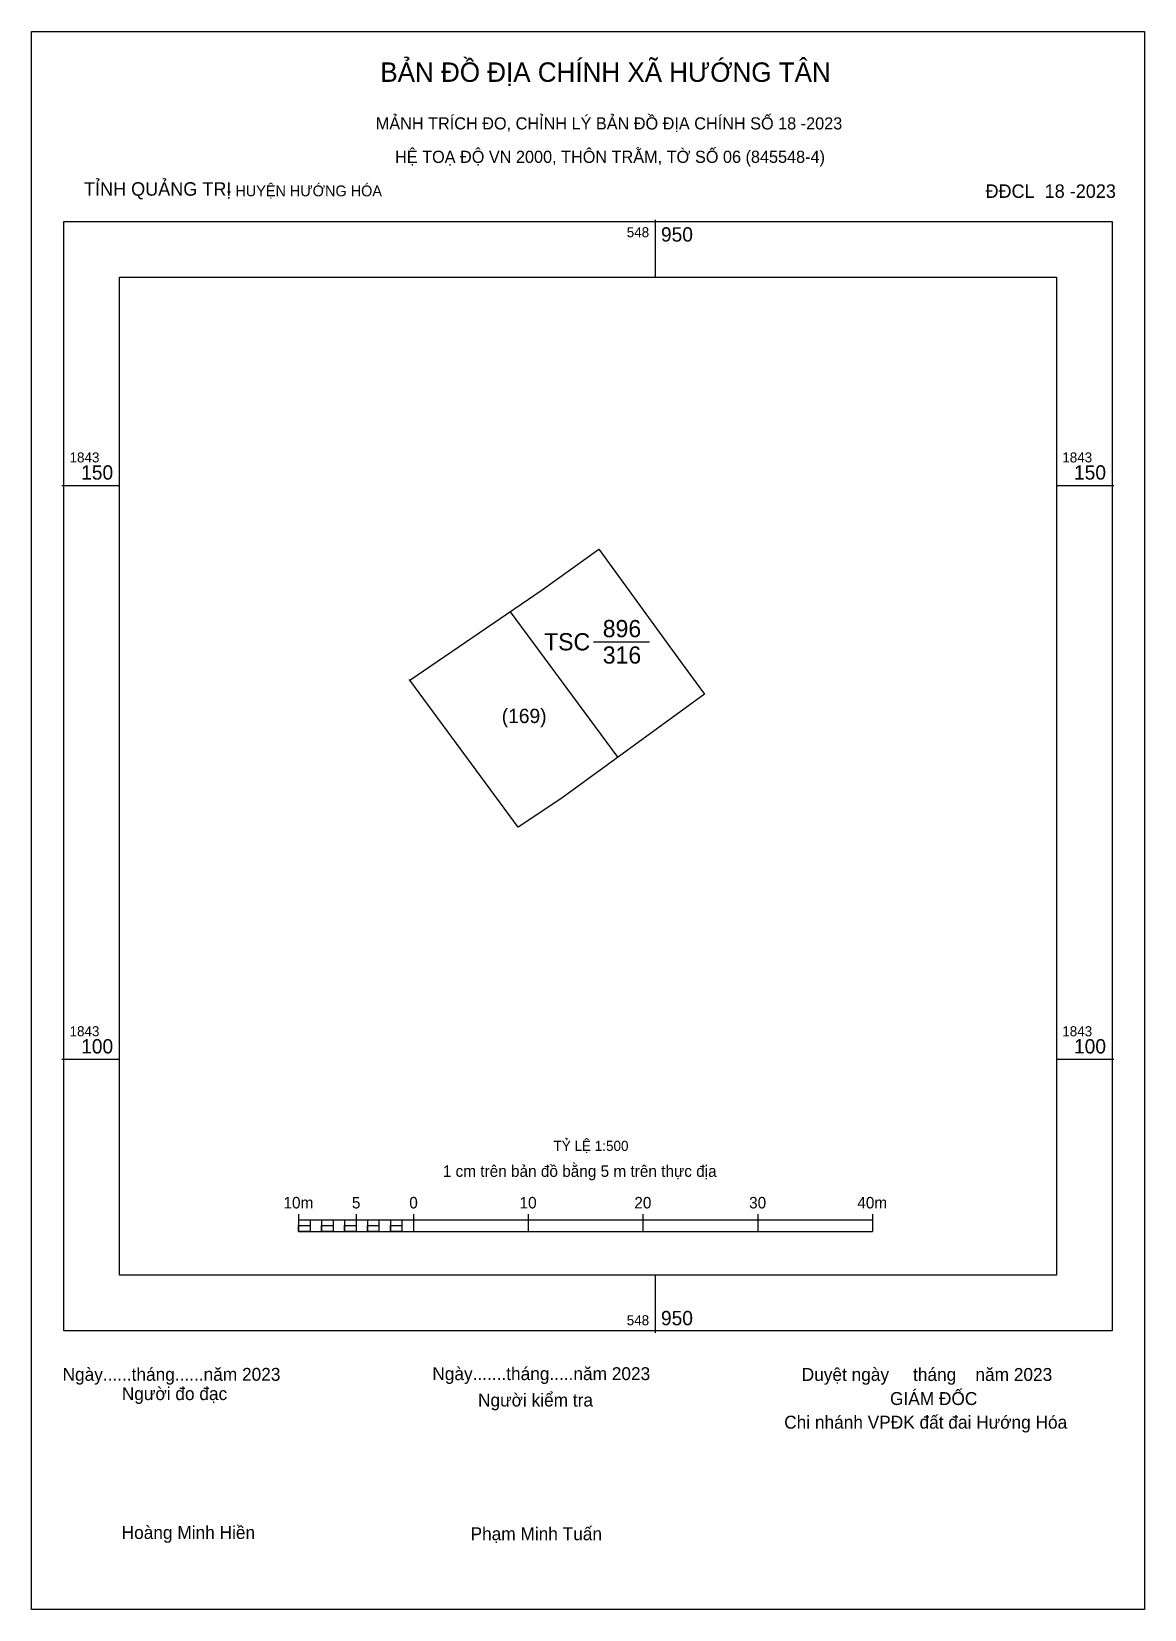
# Model space of a CAD drawing. Extents: x 548896 to 548993, y 1843052 to 1843190.
import ezdxf

# ---------------------------------------------------------------- set-up
doc = ezdxf.new("R2010")
doc.units = 0
for name, color, linetype in [('Level 1', 7, 'Continuous'), ('Level 10', 7, 'Continuous'), ('Level 13', 7, 'Continuous'), ('Level 27', 7, 'Continuous'), ('Level 6', 7, 'Continuous'), ('Level 62', 7, 'Continuous'), ('Level 63', 7, 'Continuous')]:
    doc.layers.add(name, color=color, linetype=linetype)

msp = doc.modelspace()

# ---------------------------------------------------------------- linework, layer by layer
at = {"layer": 'Level 1'}
msp.add_lwpolyline([(548895.66, 1843189.54), (548992.63, 1843189.54), (548992.63, 1843052.06), (548895.66, 1843052.06)], close=True, dxfattribs=at)
at = {"layer": 'Level 10'}
msp.add_line((548944.61, 1843136.37), (548949.5, 1843136.37), dxfattribs=at)
msp.add_lwpolyline([(548945.08, 1843144.43), (548952.44, 1843134.34), (548954.29, 1843131.8), (548941.78, 1843122.68), (548938.05, 1843120.22), (548928.61, 1843133.03), (548940.16, 1843140.89)], close=True, dxfattribs=at)
at = {"layer": 'Level 13'}
msp.add_line((548937.36, 1843138.99), (548946.75, 1843126.3), dxfattribs=at)
at = {"layer": 'Level 27'}
for p, q in [((548952.44, 1843134.34), (548952.48, 1843134.37)), ((548928.61, 1843133.03), (548928.57, 1843133.07))]:
    msp.add_line(p, q, dxfattribs=at)
at = {"layer": 'Level 62'}
msp.add_lwpolyline([(548903.31, 1843168.15), (548984.97, 1843168.15), (548984.97, 1843081.17), (548903.31, 1843081.17)], close=True, dxfattribs=at)
at = {"layer": 'Level 63'}
for p, q in [((548950, 1843173.15), (548950, 1843168.15)), ((548898.31, 1843150), (548903.31, 1843150)), ((548984.97, 1843150), (548989.97, 1843150)), ((548898.31, 1843100), (548903.31, 1843100)), ((548984.97, 1843100), (548989.97, 1843100)), ((548918.93, 1843086.5), (548918.93, 1843085)), ((548918.93, 1843086), (548968.93, 1843086)), ((548919.93, 1843086), (548919.93, 1843085)), ((548920.93, 1843086), (548920.93, 1843085)), ((548921.93, 1843086), (548921.93, 1843085)), ((548922.93, 1843086), (548922.93, 1843085)), ((548923.93, 1843086.5), (548923.93, 1843085)), ((548923.93, 1843086), (548923.93, 1843085)), ((548924.93, 1843086), (548924.93, 1843085)), ((548925.93, 1843086), (548925.93, 1843085)), ((548926.93, 1843086), (548926.93, 1843085)), ((548927.93, 1843086), (548927.93, 1843085)), ((548928.93, 1843086.5), (548928.93, 1843085)), ((548928.93, 1843086), (548928.93, 1843085)), ((548938.93, 1843086.5), (548938.93, 1843085)), ((548948.93, 1843086.5), (548948.93, 1843085)), ((548958.93, 1843086.5), (548958.93, 1843085)), ((548968.93, 1843086.5), (548968.93, 1843085)), ((548918.93, 1843085), (548968.93, 1843085)), ((548950, 1843081.17), (548950, 1843076.17))]:
    msp.add_line(p, q, dxfattribs=at)
for points in [[(548898.47, 1843172.99), (548989.82, 1843172.99), (548989.82, 1843076.32), (548898.47, 1843076.32)], [(548918.93, 1843085.5), (548919.93, 1843085.5), (548919.93, 1843085), (548918.93, 1843085)], [(548918.93, 1843085.5), (548919.93, 1843085.5), (548919.93, 1843085), (548918.93, 1843085)], [(548920.93, 1843085.5), (548921.93, 1843085.5), (548921.93, 1843085), (548920.93, 1843085)], [(548922.93, 1843085.5), (548923.93, 1843085.5), (548923.93, 1843085), (548922.93, 1843085)], [(548924.93, 1843085.5), (548925.93, 1843085.5), (548925.93, 1843085), (548924.93, 1843085)], [(548926.93, 1843085.5), (548927.93, 1843085.5), (548927.93, 1843085), (548926.93, 1843085)]]:
    msp.add_lwpolyline(points, close=True, dxfattribs=at)

# ---------------------------------------------------------------- texts
at = {"layer": 'Level 1'}
for s, height, p in [('BẢN ĐỒ ĐỊA CHÍNH XÃ HƯỚNG TÂN', 1.694, (548926.05, 1843185.16)), (' MẢNH TRÍCH ĐO, CHỈNH LÝ BẢN ĐỒ ĐỊA CHÍNH SỐ 18 -2023', 1.058, (548925.26, 1843181.01)), ('TỈNH QUẢNG TRỊ', 1.176, (548900.23, 1843175.24)), (' - HUYỆN HƯỚNG HÓA', 0.9405, (548912.3, 1843175.19)), (' ĐĐCL  18 -2023', 1.176, (548978.34, 1843175.05)), ('Ngày......tháng......năm 2023', 1.125, (548898.36, 1843071.98)), ('Ngày.......tháng.....năm 2023', 1.125, (548930.58, 1843072.04)), ('  Duyệt ngày     tháng    năm 2023', 1.125, (548961.93, 1843071.97)), ('Người đo đạc', 1.125, (548903.52, 1843070.3)), ('Người kiểm tra', 1.125, (548934.56, 1843069.74)), ('GIÁM ĐỐC', 1.125, (548970.46, 1843069.87)), ('Chi nhánh VPĐK đất đai Hướng Hóa', 1.125, (548961.24, 1843067.81)), ('Hoàng Minh Hiền', 1.125, (548903.51, 1843058.2)), ('Phạm Minh Tuấn', 1.125, (548933.91, 1843058.09))]:
    msp.add_text(s, height=height, dxfattribs=at).set_placement(p)
at = {"layer": 'Level 13'}
for s, height, p in [('896', 1.5, (548945.43, 1843136.77)), ('TSC', 1.5, (548940.32, 1843135.62)), ('316', 1.5, (548945.43, 1843134.47)), ('(169)', 1.25, (548936.63, 1843129.29))]:
    msp.add_text(s, height=height, dxfattribs=at).set_placement(p)
at = {"layer": 'Level 6'}
for s, height, p in [(' HỆ TOẠ ĐỘ VN 2000, THÔN TRẰM, TỜ SỐ 06 (845548-4)', 1.058, (548926.94, 1843178.1)), ('TỶ LỆ 1:500', 0.879, (548941.14, 1843092.01))]:
    msp.add_text(s, height=height, dxfattribs=at).set_placement(p)
at = {"layer": 'Level 63'}
for s, height, p in [('548', 0.875, (548947.52, 1843171.62)), ('950', 1.25, (548950.5, 1843171.24)), ('1843', 0.875, (548898.97, 1843152)), ('150', 1.25, (548899.98, 1843150.5)), ('1843', 0.875, (548985.47, 1843152)), ('150', 1.25, (548986.49, 1843150.5)), ('1843', 0.875, (548898.97, 1843102)), ('1843', 0.875, (548985.47, 1843102)), ('100', 1.25, (548899.98, 1843100.5)), ('100', 1.25, (548986.49, 1843100.5)), ('1 cm trên bản đồ bằng 5 m trên thực địa', 1, (548931.49, 1843089.75)), ('10m', 1, (548917.61, 1843087)), ('5', 1, (548923.57, 1843087)), ('0', 1, (548928.57, 1843087)), ('10', 1, (548938.18, 1843087)), ('20', 1, (548948.18, 1843087)), ('30', 1, (548958.18, 1843087)), ('40m', 1, (548967.61, 1843087)), ('548', 0.875, (548947.52, 1843076.82)), ('950', 1.25, (548950.5, 1843076.82))]:
    msp.add_text(s, height=height, dxfattribs=at).set_placement(p)

doc.saveas('drawing.dxf')
